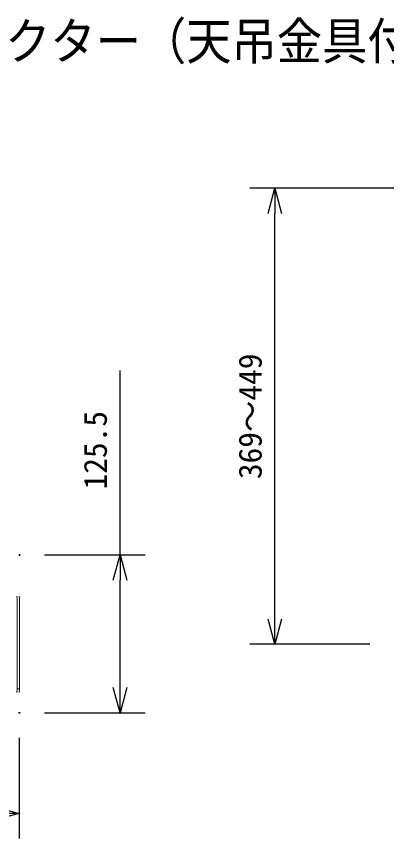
# Model space of a CAD drawing. Units: millimetres, scale not verified. Extents: x -62 to 63, y -57 to 57.
# Drawn here: x -13 to 16.4, y -8.5 to 56.8 of the extents above; entities that cross this region are included whole.
import ezdxf
from ezdxf.enums import TextEntityAlignment as Align

# ---------------------------------------------------------------- set-up
doc = ezdxf.new("R2010")
doc.units = ezdxf.units.MM
doc.header["$LTSCALE"] = 0.125
doc.header["$PDMODE"] = 32
doc.header["$PDSIZE"] = 0.0625
for name, color, linetype in [('0-0_0', 7, 'Continuous'), ('0-2_MOJI1', 7, 'Continuous'), ('0-4_DEFPOINTS', 7, 'Continuous'), ('0-6_SUNPO', 7, 'Continuous')]:
    doc.layers.add(name, color=color, linetype=linetype)
doc.layers.add('0-5_GAIKEI', color=7, linetype='Continuous', lineweight=18)
doc.styles.add('ＭＳ ゴシック', font='')
doc.styles.get('ＭＳ ゴシック').set_extended_font_data('MS Gothic')

# ---------------------------------------------------------------- blocks, each defined once
blk = doc.blocks.new('_OPEN30')
at = {"layer": '0-0_0'}
blk.add_line((0, 0), (-1, 0), dxfattribs=at)
blk.add_lwpolyline([(-1, 0.26795), (0, 0), (-1, -0.26795)], dxfattribs=at)
blk = doc.blocks.new('D7')
at = {"layer": '0-4_DEFPOINTS'}
for p in [(-59.9375, 3.2607), (-16.9375, 3.2607), (-16.9375, -4.7393)]:
    blk.add_point(p, dxfattribs=at)
at = {"layer": '0-6_SUNPO'}
for p, q in [((-59.9375, 1.2607), (-59.9375, -6.7393)), ((-16.9375, 1.2607), (-16.9375, -6.7393)), ((-57.9375, -4.7393), (-18.9375, -4.7393))]:
    blk.add_line(p, q, dxfattribs=at)
at = {"layer": '0-6_SUNPO', "xscale": 2, "yscale": 2, "rotation": 180}
blk.add_blockref('_OPEN30', (-59.9375, -4.7393), dxfattribs=at)
at = {"layer": '0-6_SUNPO', "xscale": 2, "yscale": 2}
blk.add_blockref('_OPEN30', (-16.9375, -4.7393), dxfattribs=at)
at = {"layer": '0-6_SUNPO', "style": 'ＭＳ ゴシック'}
blk.add_text('430', height=1.833, dxfattribs=at).set_placement((-40.3125, -4.2393), align=Align.BOTTOM_LEFT)
blk = doc.blocks.new('D6')
at = {"layer": '0-4_DEFPOINTS'}
for p in [(3.3886, 44.9486), (24.549, 44.9486), (12.9397, 8.7112)]:
    blk.add_point(p, dxfattribs=at)
at = {"layer": '0-6_SUNPO'}
for p, q in [((22.549, 44.9486), (1.3886, 44.9486)), ((3.3886, 10.7112), (3.3886, 42.9486)), ((10.9397, 8.7112), (1.3886, 8.7112))]:
    blk.add_line(p, q, dxfattribs=at)
at = {"layer": '0-6_SUNPO', "xscale": 2, "yscale": 2}
for p, rotation in [((3.3886, 44.9486), 90), ((3.3886, 8.7112), 270)]:
    blk.add_blockref('_OPEN30', p, dxfattribs=dict(at, rotation=rotation))
at = {"layer": '0-6_SUNPO', "style": 'ＭＳ ゴシック'}
blk.add_text('369～449', height=1.833, rotation=90, dxfattribs=at).set_placement((2.8886, 21.8299), align=Align.BOTTOM_LEFT)
blk = doc.blocks.new('D5')
at = {"layer": '0-4_DEFPOINTS'}
for p in [(-16.9225, 15.8019), (-8.9225, 15.8019), (-16.9225, 3.2607)]:
    blk.add_point(p, dxfattribs=at)
at = {"layer": '0-6_SUNPO'}
for p, q in [((-8.9225, 15.8019), (-8.9225, 30.4686)), ((-14.9225, 15.8019), (-6.9225, 15.8019)), ((-8.9225, 5.2607), (-8.9225, 13.8019)), ((-14.9225, 3.2607), (-6.9225, 3.2607))]:
    blk.add_line(p, q, dxfattribs=at)
at = {"layer": '0-6_SUNPO', "xscale": 2, "yscale": 2}
for p, rotation in [((-8.9225, 15.8019), 90), ((-8.9225, 3.2607), 270)]:
    blk.add_blockref('_OPEN30', p, dxfattribs=dict(at, rotation=rotation))
at = {"layer": '0-6_SUNPO', "style": 'ＭＳ ゴシック'}
blk.add_text('125.5', height=1.833, rotation=90, dxfattribs=at).set_placement((-9.4225, 21.0103), align=Align.BOTTOM_LEFT)

msp = doc.modelspace()

# ---------------------------------------------------------------- linework, layer by layer
at = {"layer": '0-5_GAIKEI', "color": 1}
for p, q in [((-12.9388, 10.5287), (-12.9485, 10.7143)), ((-12.9388, 3.3691), (-12.9388, 10.5287)), ((-12.7851, 10.9128), (-12.7852, 10.9128)), ((-12.9542, 3.0749), (-12.9388, 3.3691)), ((-12.7549, 3.3672), (-12.759, 3.3673))]:
    msp.add_line(p, q, dxfattribs=at)
at = {"layer": '0-5_GAIKEI'}
for p, q in [((-12.7549, 10.5365), (-12.7648, 10.7269)), ((-12.7549, 3.3672), (-12.7549, 10.5365)), ((-12.7705, 3.0682), (-12.7549, 3.3672)), ((-12.7853, 2.9172), (-12.7852, 2.9172))]:
    msp.add_line(p, q, dxfattribs=at)
at = {"layer": '0-5_GAIKEI', "color": 1}
for centre, major_axis, ratio, start_param, end_param in [((-12.9388, 3.3722), (0.18, -0.0047), 0.01744, 4.7128457, 6.2303608), ((-12.9173, 0.3383), (-0.1583, -3.029), 0.002915, 3.1416659, 3.1426392)]:
    msp.add_ellipse(centre, major_axis=major_axis, ratio=ratio, start_param=start_param, end_param=end_param, dxfattribs=at)

# ---------------------------------------------------------------- block references
at = {"layer": '0-6_SUNPO'}
for name in ['D6', 'D5', 'D7']:
    msp.add_blockref(name, (4.1785, -1.8037), dxfattribs=at)

# ---------------------------------------------------------------- texts
at = {"layer": '0-2_MOJI1', "style": 'ＭＳ ゴシック', "width": 0.9}
msp.add_text('液晶プロジェクター（天吊金具付）', height=2.933, dxfattribs=at).set_placement((-35.487, 52.4948), align=Align.BOTTOM_LEFT)

doc.saveas('drawing.dxf')
